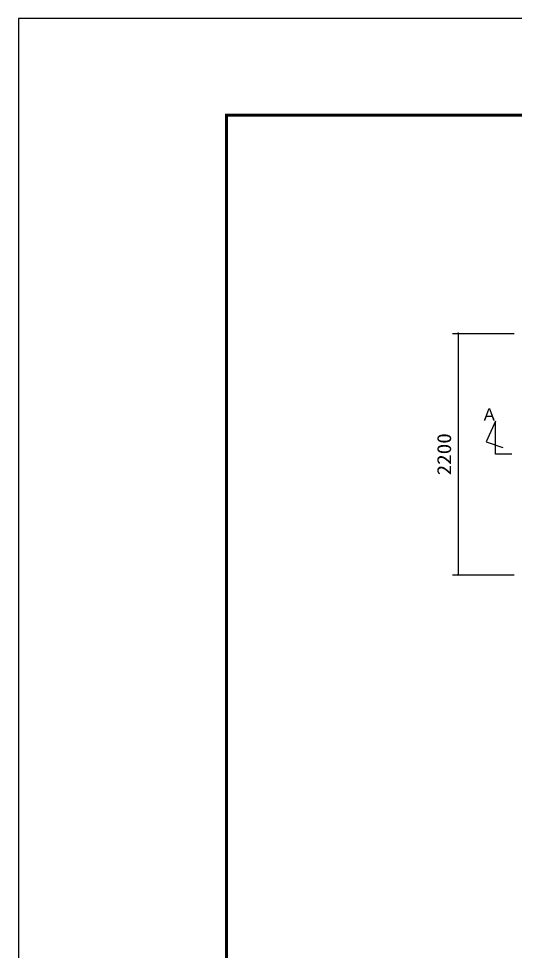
# Model space of a CAD drawing. Units: millimetres, scale not verified. Extents: x -14850 to 14850, y -10500 to 10500.
# Drawn here: x -14850 to -10331, y 2005 to 10500 of the extents above; entities that cross this region are included whole.
import ezdxf
from ezdxf.enums import TextEntityAlignment as Align

# ---------------------------------------------------------------- set-up
doc = ezdxf.new("R2010")
doc.units = ezdxf.units.MM
doc.header["$LTSCALE"] = 50
for name, color, linetype, lineweight in [('0-0_機器', 3, 'Continuous', 25), ('0-5_製作', 5, 'Continuous', 25), ('0-8_図面枠', 7, 'Continuous', 25), ('0-9_Axis_waku', 7, 'Continuous', 25)]:
    doc.layers.add(name, color=color, linetype=linetype, lineweight=lineweight)
doc.styles.add('ＭＳ ゴシック', font='')
doc.styles.get('ＭＳ ゴシック').set_extended_font_data('MS Gothic')

msp = doc.modelspace()

# ---------------------------------------------------------------- linework, layer by layer
at = {"layer": '0-0_機器'}
msp.add_lwpolyline([(-10355.21, 6529.52), (-10501.58, 6529.52), (-10501.58, 6831.02), (-10588.09, 6640.69), (-10436.69, 6588.78)], dxfattribs=at)
at = {"layer": '0-5_製作', "color": 2}
for p, q in [((-10893.68, 7629.52), (-10334.03, 7629.52)), ((-10843.68, 7629.52), (-10843.68, 5429.52)), ((-10893.68, 5429.52), (-10334.03, 5429.52))]:
    msp.add_line(p, q, dxfattribs=at)
at = {"layer": '0-5_製作'}
for points in [[(-10846.17, 7639.2), (-10853.68, 7629.52), (-10847.36, 7638.82)], [(-10846.17, 7639.2), (-10843.68, 7629.52), (-10853.68, 7629.52)], [(-10847.36, 7638.82), (-10853.68, 7629.52), (-10853.66, 7630.15)], [(-10843.68, 7629.52), (-10853.6, 7628.26), (-10853.68, 7629.52)], [(-10847.36, 7638.82), (-10853.66, 7630.15), (-10848.5, 7638.28)], [(-10848.5, 7638.28), (-10853.66, 7630.15), (-10853.5, 7631.39)], [(-10843.68, 7629.52), (-10853.37, 7627.03), (-10853.6, 7628.26)], [(-10848.5, 7638.28), (-10853.5, 7631.39), (-10849.56, 7637.61)], [(-10849.56, 7637.61), (-10853.5, 7631.39), (-10853.19, 7632.61)], [(-10843.68, 7629.52), (-10852.98, 7625.84), (-10853.37, 7627.03)], [(-10849.56, 7637.61), (-10853.19, 7632.61), (-10850.53, 7636.81)], [(-10850.53, 7636.81), (-10853.19, 7632.61), (-10852.73, 7633.78)], [(-10843.68, 7629.52), (-10852.44, 7624.7), (-10852.98, 7625.84)], [(-10850.53, 7636.81), (-10852.73, 7633.78), (-10851.39, 7635.89)], [(-10851.39, 7635.89), (-10852.73, 7633.78), (-10852.12, 7634.88)], [(-10843.68, 7629.52), (-10851.77, 7623.64), (-10852.44, 7624.7)], [(-10843.68, 7629.52), (-10850.97, 7622.67), (-10851.77, 7623.64)], [(-10843.68, 7629.52), (-10850.05, 7621.81), (-10850.97, 7622.67)], [(-10843.68, 7629.52), (-10849.04, 7621.07), (-10850.05, 7621.81)], [(-10843.68, 7619.52), (-10849.04, 7621.07), (-10843.68, 7629.52)], [(-10843.68, 7619.52), (-10847.94, 7620.47), (-10849.04, 7621.07)], [(-10843.68, 7619.52), (-10846.77, 7620.01), (-10847.94, 7620.47)], [(-10843.68, 7619.52), (-10845.55, 7619.69), (-10846.77, 7620.01)], [(-10844.93, 7639.44), (-10843.68, 7629.52), (-10846.17, 7639.2)], [(-10843.68, 7619.52), (-10844.31, 7619.54), (-10845.55, 7619.69)], [(-10843.68, 7639.52), (-10843.68, 7629.52), (-10844.93, 7639.44)], [(-10843.05, 7639.5), (-10843.68, 7629.52), (-10843.68, 7639.52)], [(-10841.81, 7639.34), (-10843.68, 7629.52), (-10843.05, 7639.5)], [(-10840.59, 7639.03), (-10843.68, 7629.52), (-10841.81, 7639.34)], [(-10839.42, 7638.57), (-10843.68, 7629.52), (-10840.59, 7639.03)], [(-10838.32, 7637.96), (-10843.68, 7629.52), (-10839.42, 7638.57)], [(-10837.31, 7637.22), (-10843.68, 7629.52), (-10838.32, 7637.96)], [(-10837.31, 7637.22), (-10833.68, 7629.52), (-10843.68, 7629.52)], [(-10833.68, 7629.52), (-10843.68, 7619.52), (-10843.68, 7629.52)], [(-10833.68, 7629.52), (-10842.43, 7619.6), (-10843.68, 7619.52)], [(-10833.68, 7629.52), (-10841.19, 7619.83), (-10842.43, 7619.6)], [(-10833.68, 7629.52), (-10840, 7620.22), (-10841.19, 7619.83)], [(-10833.7, 7628.89), (-10840, 7620.22), (-10833.68, 7629.52)], [(-10833.7, 7628.89), (-10838.86, 7620.75), (-10840, 7620.22)], [(-10833.86, 7627.64), (-10838.86, 7620.75), (-10833.7, 7628.89)], [(-10833.86, 7627.64), (-10837.8, 7621.43), (-10838.86, 7620.75)], [(-10834.17, 7626.43), (-10837.8, 7621.43), (-10833.86, 7627.64)], [(-10834.17, 7626.43), (-10836.84, 7622.23), (-10837.8, 7621.43)], [(-10836.39, 7636.36), (-10833.68, 7629.52), (-10837.31, 7637.22)], [(-10834.63, 7625.26), (-10836.84, 7622.23), (-10834.17, 7626.43)], [(-10834.63, 7625.26), (-10835.98, 7623.14), (-10836.84, 7622.23)], [(-10835.59, 7635.4), (-10833.68, 7629.52), (-10836.39, 7636.36)], [(-10835.24, 7624.16), (-10835.98, 7623.14), (-10834.63, 7625.26)], [(-10834.92, 7634.34), (-10833.68, 7629.52), (-10835.59, 7635.4)], [(-10834.38, 7633.2), (-10833.68, 7629.52), (-10834.92, 7634.34)], [(-10833.99, 7632), (-10833.68, 7629.52), (-10834.38, 7633.2)], [(-10833.76, 7630.77), (-10833.68, 7629.52), (-10833.99, 7632)], [(-10849.56, 5437.61), (-10853.68, 5429.52), (-10853.66, 5430.14)], [(-10849.56, 5437.61), (-10843.68, 5429.52), (-10853.68, 5429.52)], [(-10849.56, 5437.61), (-10853.66, 5430.14), (-10850.53, 5436.81)], [(-10848.5, 5438.28), (-10843.68, 5429.52), (-10849.56, 5437.61)], [(-10847.36, 5438.81), (-10843.68, 5429.52), (-10848.5, 5438.28)], [(-10846.17, 5439.2), (-10843.68, 5429.52), (-10847.36, 5438.81)], [(-10844.93, 5439.44), (-10843.68, 5429.52), (-10846.17, 5439.2)], [(-10843.68, 5439.52), (-10843.68, 5429.52), (-10844.93, 5439.44)], [(-10843.05, 5439.5), (-10843.68, 5429.52), (-10843.68, 5439.52)], [(-10841.81, 5439.34), (-10843.68, 5429.52), (-10843.05, 5439.5)], [(-10840.59, 5439.03), (-10843.68, 5429.52), (-10841.81, 5439.34)], [(-10839.42, 5438.56), (-10843.68, 5429.52), (-10840.59, 5439.03)], [(-10838.32, 5437.96), (-10843.68, 5429.52), (-10839.42, 5438.56)], [(-10838.32, 5437.96), (-10833.68, 5429.52), (-10843.68, 5429.52)], [(-10837.31, 5437.22), (-10833.68, 5429.52), (-10838.32, 5437.96)], [(-10836.39, 5436.36), (-10833.68, 5429.52), (-10837.31, 5437.22)], [(-10843.68, 5429.52), (-10853.6, 5428.26), (-10853.68, 5429.52)], [(-10850.53, 5436.81), (-10853.66, 5430.14), (-10853.5, 5431.39)], [(-10843.68, 5429.52), (-10853.37, 5427.03), (-10853.6, 5428.26)], [(-10850.53, 5436.81), (-10853.5, 5431.39), (-10851.39, 5435.89)], [(-10851.39, 5435.89), (-10853.5, 5431.39), (-10853.19, 5432.61)], [(-10843.68, 5429.52), (-10852.98, 5425.84), (-10853.37, 5427.03)], [(-10851.39, 5435.89), (-10853.19, 5432.61), (-10852.12, 5434.87)], [(-10852.12, 5434.87), (-10853.19, 5432.61), (-10852.73, 5433.77)], [(-10843.68, 5429.52), (-10852.44, 5424.7), (-10852.98, 5425.84)], [(-10843.68, 5429.52), (-10851.77, 5423.64), (-10852.44, 5424.7)], [(-10843.68, 5429.52), (-10850.97, 5422.67), (-10851.77, 5423.64)], [(-10843.68, 5429.52), (-10850.05, 5421.81), (-10850.97, 5422.67)], [(-10843.68, 5429.52), (-10849.04, 5421.07), (-10850.05, 5421.81)], [(-10843.68, 5429.52), (-10847.94, 5420.47), (-10849.04, 5421.07)], [(-10843.68, 5419.52), (-10847.94, 5420.47), (-10843.68, 5429.52)], [(-10843.68, 5419.52), (-10846.77, 5420.01), (-10847.94, 5420.47)], [(-10843.68, 5419.52), (-10845.55, 5419.69), (-10846.77, 5420.01)], [(-10843.68, 5419.52), (-10844.31, 5419.54), (-10845.55, 5419.69)], [(-10833.68, 5429.52), (-10843.68, 5419.52), (-10843.68, 5429.52)], [(-10833.68, 5429.52), (-10842.43, 5419.6), (-10843.68, 5419.52)], [(-10833.68, 5429.52), (-10841.19, 5419.83), (-10842.43, 5419.6)], [(-10833.68, 5429.52), (-10840, 5420.22), (-10841.19, 5419.83)], [(-10833.68, 5429.52), (-10838.86, 5420.75), (-10840, 5420.22)], [(-10833.68, 5429.52), (-10837.8, 5421.43), (-10838.86, 5420.75)], [(-10833.68, 5429.52), (-10836.84, 5422.23), (-10837.8, 5421.43)], [(-10833.7, 5428.89), (-10836.84, 5422.23), (-10833.68, 5429.52)], [(-10833.86, 5427.64), (-10836.84, 5422.23), (-10833.7, 5428.89)], [(-10833.86, 5427.64), (-10835.98, 5423.14), (-10836.84, 5422.23)], [(-10835.59, 5435.39), (-10833.68, 5429.52), (-10836.39, 5436.36)], [(-10834.17, 5426.43), (-10835.98, 5423.14), (-10833.86, 5427.64)], [(-10834.17, 5426.43), (-10835.24, 5424.16), (-10835.98, 5423.14)], [(-10834.92, 5434.33), (-10833.68, 5429.52), (-10835.59, 5435.39)], [(-10834.63, 5425.26), (-10835.24, 5424.16), (-10834.17, 5426.43)], [(-10834.38, 5433.2), (-10833.68, 5429.52), (-10834.92, 5434.33)], [(-10833.99, 5432), (-10833.68, 5429.52), (-10834.38, 5433.2)], [(-10833.76, 5430.77), (-10833.68, 5429.52), (-10833.99, 5432)]]:
    msp.add_solid(points, dxfattribs=at)
at = {"layer": '0-8_図面枠'}
msp.add_lwpolyline([(-14850, -10500), (14850, -10500), (14850, 10500), (-14850, 10500)], close=True, dxfattribs=at)
at = {"layer": '0-9_Axis_waku'}
for p, q in [((-12964, 9629), (14014, 9629)), ((-12964, 9629), (-12964, -9679.01)), ((-12963, 9628), (14013, 9628)), ((-12963, 9628), (-12963, -9678.01)), ((-12962, 9627), (14012, 9627)), ((-12962, 9627), (-12962, -9677.01)), ((-12961, 9626), (14011, 9626)), ((-12961, 9626), (-12961, -9676.01)), ((-12960, 9625), (14010, 9625)), ((-12960, 9625), (-12960, -9675.01)), ((-12959, 9624), (14009, 9624)), ((-12959, 9624), (-12959, -9674.01)), ((-12958, 9623), (14008, 9623)), ((-12958, 9623), (-12958, -9673.01)), ((-12957, 9622), (14007, 9622)), ((-12957, 9622), (-12957, -9672.01)), ((-12956, 9621), (14006, 9621)), ((-12956, 9621), (-12956, -9671.01)), ((-12955, 9620), (14005, 9620)), ((-12955, 9620), (-12955, -9670.01)), ((-12954, 9619), (14004, 9619)), ((-12954, 9619), (-12954, -9669.01)), ((-12953, 9618), (14003, 9618)), ((-12953, 9618), (-12953, -9668.01)), ((-12952, 9617), (14002, 9617)), ((-12952, 9617), (-12952, -9667.01)), ((-12951, 9616), (14001, 9616)), ((-12951, 9616), (-12951, -9666.01)), ((-12950, 9615), (14000, 9615)), ((-12950, 9615), (-12950, -9665))]:
    msp.add_line(p, q, dxfattribs=at)

# ---------------------------------------------------------------- texts
at = {"layer": '0-0_機器', "color": 4, "style": 'ＭＳ ゴシック'}
msp.add_text('Ａ', height=110, dxfattribs=at).set_placement((-10633.74, 6802.67), align=Align.BOTTOM_LEFT)
at = {"layer": '0-5_製作', "color": 4, "style": 'ＭＳ ゴシック', "width": 1.1}
msp.add_text('2200', height=128.4, rotation=90, dxfattribs=at).set_placement((-10868.68, 6335.77), align=Align.BOTTOM_LEFT)

doc.saveas('drawing.dxf')
